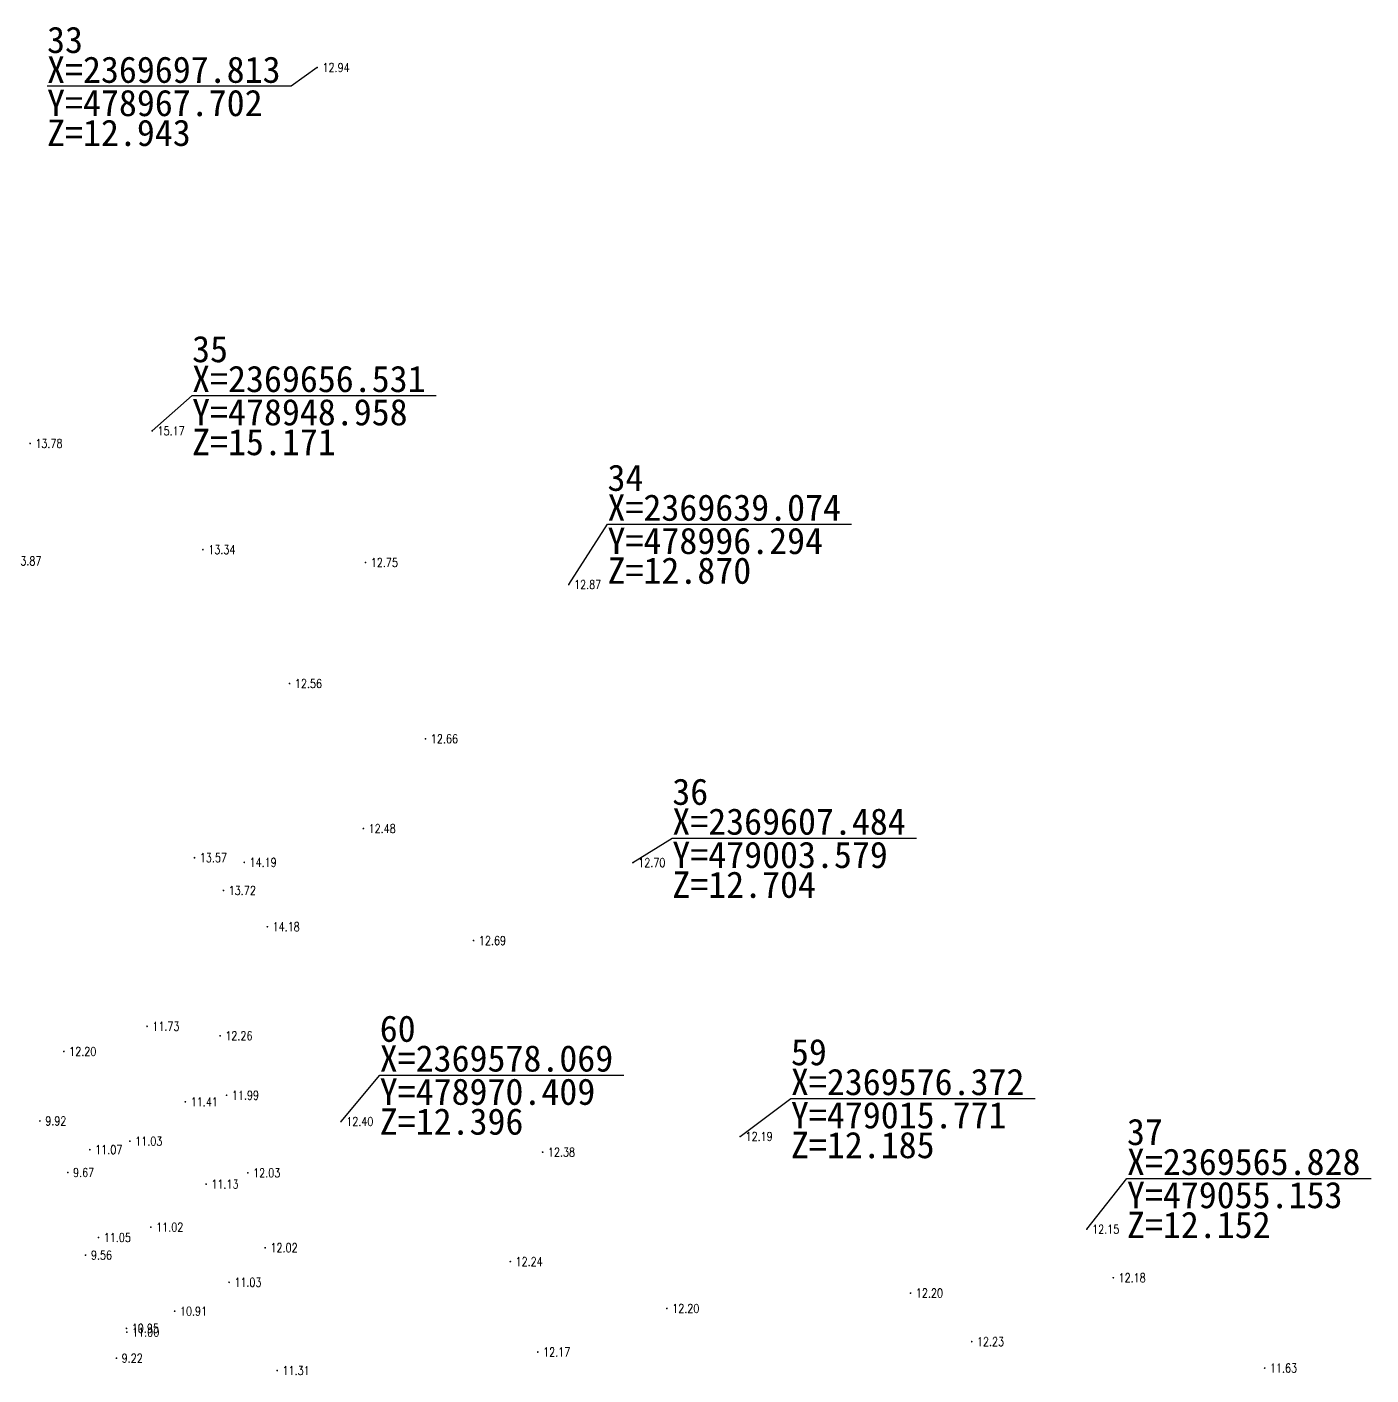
# Model space of a CAD drawing. Extents: x 478634 to 479141, y 2369294 to 2369803.
# Drawn here: x 478934.7 to 479087.4, y 2369549.3 to 2369702.4 of the extents above; entities that cross this region are included whole.
import ezdxf
from ezdxf.enums import TextEntityAlignment as Align

# ---------------------------------------------------------------- set-up
doc = ezdxf.new("R2010")
doc.units = 0
doc.header["$LTSCALE"] = 0.5
doc.layers.get('0').update_dxf_attribs({"linetype": 'CONTINUOUS'})
doc.layers.add('GCD', color=1, linetype='CONTINUOUS')
doc.styles.add('HZ', font='rs.shx', dxfattribs={"width": 0.8, "bigfont": 'hztxt.shx'})
doc.styles.add('宋体', font='')
doc.styles.get('宋体').set_extended_font_data('SimSun')

# ---------------------------------------------------------------- blocks, each defined once
blk = doc.blocks.new('GC200')
at = {"linetype": 'Continuous', "const_width": 0.2, "flags": 128}
blk.add_lwpolyline([(-0.1, 0, 1), (0.1, 0, 1)], format="xyb", close=True, dxfattribs=at)

msp = doc.modelspace()

# ---------------------------------------------------------------- linework, layer by layer
at = {"linetype": 'Continuous'}
for p, q in [((478967.7, 2369697.81, 12.94), (478964.74, 2369695.68)), ((478964.74, 2369695.68), (478937.01, 2369695.68)), ((478948.96, 2369656.53, 15.17), (478953.49, 2369660.55)), ((478953.49, 2369660.55), (478981.22, 2369660.55)), ((478996.29, 2369639.07, 12.87), (479000.69, 2369645.93)), ((479000.69, 2369645.93), (479028.42, 2369645.93)), ((479003.58, 2369607.48, 12.7), (479008.05, 2369610.26)), ((479008.05, 2369610.26), (479035.78, 2369610.26)), ((478970.41, 2369578.07, 12.4), (478974.81, 2369583.35)), ((478974.81, 2369583.35), (479002.55, 2369583.35)), ((479015.77, 2369576.37, 12.19), (479021.53, 2369580.68)), ((479021.53, 2369580.68), (479049.27, 2369580.68)), ((479055.15, 2369565.83, 12.15), (479059.71, 2369571.61)), ((479059.71, 2369571.61), (479087.44, 2369571.61))]:
    msp.add_line(p, q, dxfattribs=at)

# ---------------------------------------------------------------- block references
at = {"layer": 'GCD', "linetype": 'Continuous'}
ref = msp.add_blockref('GC200', (478967.7, 2369697.81, 12.94), dxfattribs=dict(at, xscale=0.5, yscale=0.5, zscale=0.5))
ref.add_attrib('height', '12.94', dxfattribs={"linetype": 'Continuous', "height": 1, "style": 'HZ', "width": 0.8}).set_placement((478968.3, 2369697.81, 12.94), align=Align.MIDDLE_LEFT)
ref = msp.add_blockref('GC200', (478948.96, 2369656.53, 15.17), dxfattribs=dict(at, xscale=0.5, yscale=0.5, zscale=0.5))
ref.add_attrib('height', '15.17', dxfattribs={"linetype": 'Continuous', "height": 1, "style": 'HZ', "width": 0.8}).set_placement((478949.56, 2369656.53, 15.17), align=Align.MIDDLE_LEFT)
ref = msp.add_blockref('GC200', (478935.08, 2369655.1, 13.78), dxfattribs=dict(at, xscale=0.5, yscale=0.5, zscale=0.5))
ref.add_attrib('height', '13.78', dxfattribs={"linetype": 'Continuous', "height": 1, "style": 'HZ', "width": 0.8}).set_placement((478935.68, 2369655.1, 13.78), align=Align.MIDDLE_LEFT)
ref = msp.add_blockref('GC200', (478954.72, 2369643.04, 13.34), dxfattribs=dict(at, xscale=0.5, yscale=0.5, zscale=0.5))
ref.add_attrib('height', '13.34', dxfattribs={"linetype": 'Continuous', "height": 1, "style": 'HZ', "width": 0.8}).set_placement((478955.33, 2369643.04, 13.34), align=Align.MIDDLE_LEFT)
ref = msp.add_blockref('GC200', (478932.69, 2369641.75, 13.87), dxfattribs=dict(at, xscale=0.5, yscale=0.5, zscale=0.5))
ref.add_attrib('height', '13.87', dxfattribs={"linetype": 'Continuous', "height": 1, "style": 'HZ', "width": 0.8}).set_placement((478933.29, 2369641.75, 13.87), align=Align.MIDDLE_LEFT)
ref = msp.add_blockref('GC200', (478973.19, 2369641.58, 12.75), dxfattribs=dict(at, xscale=0.5, yscale=0.5, zscale=0.5))
ref.add_attrib('height', '12.75', dxfattribs={"linetype": 'Continuous', "height": 1, "style": 'HZ', "width": 0.8}).set_placement((478973.79, 2369641.58, 12.75), align=Align.MIDDLE_LEFT)
ref = msp.add_blockref('GC200', (478996.29, 2369639.07, 12.87), dxfattribs=dict(at, xscale=0.5, yscale=0.5, zscale=0.5))
ref.add_attrib('height', '12.87', dxfattribs={"linetype": 'Continuous', "height": 1, "style": 'HZ', "width": 0.8}).set_placement((478996.89, 2369639.07, 12.87), align=Align.MIDDLE_LEFT)
ref = msp.add_blockref('GC200', (478964.56, 2369627.82, 12.56), dxfattribs=dict(at, xscale=0.5, yscale=0.5, zscale=0.5))
ref.add_attrib('height', '12.56', dxfattribs={"linetype": 'Continuous', "height": 1, "style": 'HZ', "width": 0.8}).set_placement((478965.16, 2369627.82, 12.56), align=Align.MIDDLE_LEFT)
ref = msp.add_blockref('GC200', (478980.01, 2369621.55, 12.66), dxfattribs=dict(at, xscale=0.5, yscale=0.5, zscale=0.5))
ref.add_attrib('height', '12.66', dxfattribs={"linetype": 'Continuous', "height": 1, "style": 'HZ', "width": 0.8}).set_placement((478980.61, 2369621.55, 12.66), align=Align.MIDDLE_LEFT)
ref = msp.add_blockref('GC200', (478972.95, 2369611.35, 12.48), dxfattribs=dict(at, xscale=0.5, yscale=0.5, zscale=0.5))
ref.add_attrib('height', '12.48', dxfattribs={"linetype": 'Continuous', "height": 1, "style": 'HZ', "width": 0.8}).set_placement((478973.55, 2369611.35, 12.48), align=Align.MIDDLE_LEFT)
ref = msp.add_blockref('GC200', (478953.76, 2369608.04, 13.57), dxfattribs=dict(at, xscale=0.5, yscale=0.5, zscale=0.5))
ref.add_attrib('height', '13.57', dxfattribs={"linetype": 'Continuous', "height": 1, "style": 'HZ', "width": 0.8}).set_placement((478954.36, 2369608.04, 13.57), align=Align.MIDDLE_LEFT)
ref = msp.add_blockref('GC200', (478959.42, 2369607.51, 14.19), dxfattribs=dict(at, xscale=0.5, yscale=0.5, zscale=0.5))
ref.add_attrib('height', '14.19', dxfattribs={"linetype": 'Continuous', "height": 1, "style": 'HZ', "width": 0.8}).set_placement((478960.02, 2369607.51, 14.19), align=Align.MIDDLE_LEFT)
ref = msp.add_blockref('GC200', (479003.58, 2369607.48, 12.7), dxfattribs=dict(at, xscale=0.5, yscale=0.5, zscale=0.5))
ref.add_attrib('height', '12.70', dxfattribs={"linetype": 'Continuous', "height": 1, "style": 'HZ', "width": 0.8}).set_placement((479004.18, 2369607.48, 12.7), align=Align.MIDDLE_LEFT)
ref = msp.add_blockref('GC200', (478957.05, 2369604.32, 13.72), dxfattribs=dict(at, xscale=0.5, yscale=0.5, zscale=0.5))
ref.add_attrib('height', '13.72', dxfattribs={"linetype": 'Continuous', "height": 1, "style": 'HZ', "width": 0.8}).set_placement((478957.65, 2369604.32, 13.72), align=Align.MIDDLE_LEFT)
ref = msp.add_blockref('GC200', (478962.04, 2369600.2, 14.18), dxfattribs=dict(at, xscale=0.5, yscale=0.5, zscale=0.5))
ref.add_attrib('height', '14.18', dxfattribs={"linetype": 'Continuous', "height": 1, "style": 'HZ', "width": 0.8}).set_placement((478962.64, 2369600.2, 14.18), align=Align.MIDDLE_LEFT)
ref = msp.add_blockref('GC200', (478985.47, 2369598.62, 12.69), dxfattribs=dict(at, xscale=0.5, yscale=0.5, zscale=0.5))
ref.add_attrib('height', '12.69', dxfattribs={"linetype": 'Continuous', "height": 1, "style": 'HZ', "width": 0.8}).set_placement((478986.07, 2369598.62, 12.69), align=Align.MIDDLE_LEFT)
ref = msp.add_blockref('GC200', (478948.37, 2369588.88, 11.73), dxfattribs=dict(at, xscale=0.5, yscale=0.5, zscale=0.5))
ref.add_attrib('height', '11.73', dxfattribs={"linetype": 'Continuous', "height": 1, "style": 'HZ', "width": 0.8}).set_placement((478948.97, 2369588.88, 11.73), align=Align.MIDDLE_LEFT)
ref = msp.add_blockref('GC200', (478956.67, 2369587.81, 12.26), dxfattribs=dict(at, xscale=0.5, yscale=0.5, zscale=0.5))
ref.add_attrib('height', '12.26', dxfattribs={"linetype": 'Continuous', "height": 1, "style": 'HZ', "width": 0.8}).set_placement((478957.27, 2369587.81, 12.26), align=Align.MIDDLE_LEFT)
ref = msp.add_blockref('GC200', (478938.92, 2369586.03, 12.2), dxfattribs=dict(at, xscale=0.5, yscale=0.5, zscale=0.5))
ref.add_attrib('height', '12.20', dxfattribs={"linetype": 'Continuous', "height": 1, "style": 'HZ', "width": 0.8}).set_placement((478939.52, 2369586.03, 12.2), align=Align.MIDDLE_LEFT)
ref = msp.add_blockref('GC200', (478957.41, 2369581.05, 11.99), dxfattribs=dict(at, xscale=0.5, yscale=0.5, zscale=0.5))
ref.add_attrib('height', '11.99', dxfattribs={"linetype": 'Continuous', "height": 1, "style": 'HZ', "width": 0.8}).set_placement((478958.01, 2369581.05, 11.99), align=Align.MIDDLE_LEFT)
ref = msp.add_blockref('GC200', (478952.72, 2369580.3, 11.4), dxfattribs=dict(at, xscale=0.5, yscale=0.5, zscale=0.5))
ref.add_attrib('height', '11.41', dxfattribs={"linetype": 'Continuous', "height": 1, "style": 'HZ', "width": 0.8}).set_placement((478953.33, 2369580.3, 11.4), align=Align.MIDDLE_LEFT)
ref = msp.add_blockref('GC200', (478936.2, 2369578.13, 9.92), dxfattribs=dict(at, xscale=0.5, yscale=0.5, zscale=0.5))
ref.add_attrib('height', '9.92', dxfattribs={"linetype": 'Continuous', "height": 1, "style": 'HZ', "width": 0.8}).set_placement((478936.8, 2369578.13, 9.92), align=Align.MIDDLE_LEFT)
ref = msp.add_blockref('GC200', (478970.41, 2369578.07, 12.4), dxfattribs=dict(at, xscale=0.5, yscale=0.5, zscale=0.5))
ref.add_attrib('height', '12.40', dxfattribs={"linetype": 'Continuous', "height": 1, "style": 'HZ', "width": 0.8}).set_placement((478971.01, 2369578.07, 12.4), align=Align.MIDDLE_LEFT)
ref = msp.add_blockref('GC200', (479015.77, 2369576.37, 12.19), dxfattribs=dict(at, xscale=0.5, yscale=0.5, zscale=0.5))
ref.add_attrib('height', '12.19', dxfattribs={"linetype": 'Continuous', "height": 1, "style": 'HZ', "width": 0.8}).set_placement((479016.37, 2369576.37, 12.19), align=Align.MIDDLE_LEFT)
ref = msp.add_blockref('GC200', (478941.87, 2369574.87, 11.07), dxfattribs=dict(at, xscale=0.5, yscale=0.5, zscale=0.5))
ref.add_attrib('height', '11.07', dxfattribs={"linetype": 'Continuous', "height": 1, "style": 'HZ', "width": 0.8}).set_placement((478942.47, 2369574.87, 11.07), align=Align.MIDDLE_LEFT)
ref = msp.add_blockref('GC200', (478946.42, 2369575.83, 11.03), dxfattribs=dict(at, xscale=0.5, yscale=0.5, zscale=0.5))
ref.add_attrib('height', '11.03', dxfattribs={"linetype": 'Continuous', "height": 1, "style": 'HZ', "width": 0.8}).set_placement((478947.02, 2369575.83, 11.03), align=Align.MIDDLE_LEFT)
ref = msp.add_blockref('GC200', (478993.32, 2369574.59, 12.38), dxfattribs=dict(at, xscale=0.5, yscale=0.5, zscale=0.5))
ref.add_attrib('height', '12.38', dxfattribs={"linetype": 'Continuous', "height": 1, "style": 'HZ', "width": 0.8}).set_placement((478993.92, 2369574.59, 12.38), align=Align.MIDDLE_LEFT)
ref = msp.add_blockref('GC200', (478939.37, 2369572.27, 9.67), dxfattribs=dict(at, xscale=0.5, yscale=0.5, zscale=0.5))
ref.add_attrib('height', '9.67', dxfattribs={"linetype": 'Continuous', "height": 1, "style": 'HZ', "width": 0.8}).set_placement((478939.97, 2369572.27, 9.67), align=Align.MIDDLE_LEFT)
ref = msp.add_blockref('GC200', (478959.82, 2369572.23, 12.03), dxfattribs=dict(at, xscale=0.5, yscale=0.5, zscale=0.5))
ref.add_attrib('height', '12.03', dxfattribs={"linetype": 'Continuous', "height": 1, "style": 'HZ', "width": 0.8}).set_placement((478960.42, 2369572.23, 12.03), align=Align.MIDDLE_LEFT)
ref = msp.add_blockref('GC200', (478955.08, 2369570.96, 11.13), dxfattribs=dict(at, xscale=0.5, yscale=0.5, zscale=0.5))
ref.add_attrib('height', '11.13', dxfattribs={"linetype": 'Continuous', "height": 1, "style": 'HZ', "width": 0.8}).set_placement((478955.68, 2369570.96, 11.13), align=Align.MIDDLE_LEFT)
ref = msp.add_blockref('GC200', (478948.8, 2369566.06, 11.02), dxfattribs=dict(at, xscale=0.5, yscale=0.5, zscale=0.5))
ref.add_attrib('height', '11.02', dxfattribs={"linetype": 'Continuous', "height": 1, "style": 'HZ', "width": 0.8}).set_placement((478949.4, 2369566.06, 11.02), align=Align.MIDDLE_LEFT)
ref = msp.add_blockref('GC200', (479055.15, 2369565.83, 12.15), dxfattribs=dict(at, xscale=0.5, yscale=0.5, zscale=0.5))
ref.add_attrib('height', '12.15', dxfattribs={"linetype": 'Continuous', "height": 1, "style": 'HZ', "width": 0.8}).set_placement((479055.75, 2369565.83, 12.15), align=Align.MIDDLE_LEFT)
ref = msp.add_blockref('GC200', (478942.85, 2369564.89, 11.05), dxfattribs=dict(at, xscale=0.5, yscale=0.5, zscale=0.5))
ref.add_attrib('height', '11.05', dxfattribs={"linetype": 'Continuous', "height": 1, "style": 'HZ', "width": 0.8}).set_placement((478943.45, 2369564.89, 11.05), align=Align.MIDDLE_LEFT)
ref = msp.add_blockref('GC200', (478941.39, 2369562.89, 9.56), dxfattribs=dict(at, xscale=0.5, yscale=0.5, zscale=0.5))
ref.add_attrib('height', '9.56', dxfattribs={"linetype": 'Continuous', "height": 1, "style": 'HZ', "width": 0.8}).set_placement((478941.99, 2369562.89, 9.56), align=Align.MIDDLE_LEFT)
ref = msp.add_blockref('GC200', (478961.79, 2369563.73, 12.02), dxfattribs=dict(at, xscale=0.5, yscale=0.5, zscale=0.5))
ref.add_attrib('height', '12.02', dxfattribs={"linetype": 'Continuous', "height": 1, "style": 'HZ', "width": 0.8}).set_placement((478962.39, 2369563.73, 12.02), align=Align.MIDDLE_LEFT)
ref = msp.add_blockref('GC200', (478989.65, 2369562.15, 12.24), dxfattribs=dict(at, xscale=0.5, yscale=0.5, zscale=0.5))
ref.add_attrib('height', '12.24', dxfattribs={"linetype": 'Continuous', "height": 1, "style": 'HZ', "width": 0.8}).set_placement((478990.24, 2369562.15, 12.24), align=Align.MIDDLE_LEFT)
ref = msp.add_blockref('GC200', (478957.69, 2369559.8, 11.03), dxfattribs=dict(at, xscale=0.5, yscale=0.5, zscale=0.5))
ref.add_attrib('height', '11.03', dxfattribs={"linetype": 'Continuous', "height": 1, "style": 'HZ', "width": 0.8}).set_placement((478958.29, 2369559.8, 11.03), align=Align.MIDDLE_LEFT)
ref = msp.add_blockref('GC200', (479058.16, 2369560.32, 12.18), dxfattribs=dict(at, xscale=0.5, yscale=0.5, zscale=0.5))
ref.add_attrib('height', '12.18', dxfattribs={"linetype": 'Continuous', "height": 1, "style": 'HZ', "width": 0.8}).set_placement((479058.76, 2369560.32, 12.18), align=Align.MIDDLE_LEFT)
ref = msp.add_blockref('GC200', (479035.12, 2369558.58, 12.2), dxfattribs=dict(at, xscale=0.5, yscale=0.5, zscale=0.5))
ref.add_attrib('height', '12.20', dxfattribs={"linetype": 'Continuous', "height": 1, "style": 'HZ', "width": 0.8}).set_placement((479035.72, 2369558.58, 12.2), align=Align.MIDDLE_LEFT)
ref = msp.add_blockref('GC200', (478951.51, 2369556.52, 10.91), dxfattribs=dict(at, xscale=0.5, yscale=0.5, zscale=0.5))
ref.add_attrib('height', '10.91', dxfattribs={"linetype": 'Continuous', "height": 1, "style": 'HZ', "width": 0.8}).set_placement((478952.11, 2369556.52, 10.91), align=Align.MIDDLE_LEFT)
ref = msp.add_blockref('GC200', (479007.44, 2369556.83, 12.2), dxfattribs=dict(at, xscale=0.5, yscale=0.5, zscale=0.5))
ref.add_attrib('height', '12.20', dxfattribs={"linetype": 'Continuous', "height": 1, "style": 'HZ', "width": 0.8}).set_placement((479008.04, 2369556.83, 12.2), align=Align.MIDDLE_LEFT)
ref = msp.add_blockref('GC200', (478946.03, 2369554.57, 10.95), dxfattribs=dict(at, xscale=0.5, yscale=0.5, zscale=0.5))
ref.add_attrib('height', '10.95', dxfattribs={"linetype": 'Continuous', "height": 1, "style": 'HZ', "width": 0.8}).set_placement((478946.63, 2369554.57, 10.95), align=Align.MIDDLE_LEFT)
ref = msp.add_blockref('GC200', (478946.07, 2369554.13, 11), dxfattribs=dict(at, xscale=0.5, yscale=0.5, zscale=0.5))
ref.add_attrib('height', '11.00', dxfattribs={"linetype": 'Continuous', "height": 1, "style": 'HZ', "width": 0.8}).set_placement((478946.67, 2369554.13, 11), align=Align.MIDDLE_LEFT)
ref = msp.add_blockref('GC200', (478992.77, 2369551.88, 12.17), dxfattribs=dict(at, xscale=0.5, yscale=0.5, zscale=0.5))
ref.add_attrib('height', '12.17', dxfattribs={"linetype": 'Continuous', "height": 1, "style": 'HZ', "width": 0.8}).set_placement((478993.37, 2369551.88, 12.17), align=Align.MIDDLE_LEFT)
ref = msp.add_blockref('GC200', (479042.07, 2369553.06, 12.23), dxfattribs=dict(at, xscale=0.5, yscale=0.5, zscale=0.5))
ref.add_attrib('height', '12.23', dxfattribs={"linetype": 'Continuous', "height": 1, "style": 'HZ', "width": 0.8}).set_placement((479042.67, 2369553.06, 12.23), align=Align.MIDDLE_LEFT)
ref = msp.add_blockref('GC200', (478944.89, 2369551.18, 9.22), dxfattribs=dict(at, xscale=0.5, yscale=0.5, zscale=0.5))
ref.add_attrib('height', '9.22', dxfattribs={"linetype": 'Continuous', "height": 1, "style": 'HZ', "width": 0.8}).set_placement((478945.49, 2369551.18, 9.22), align=Align.MIDDLE_LEFT)
ref = msp.add_blockref('GC200', (478963.16, 2369549.77, 11.31), dxfattribs=dict(at, xscale=0.5, yscale=0.5, zscale=0.5))
ref.add_attrib('height', '11.31', dxfattribs={"linetype": 'Continuous', "height": 1, "style": 'HZ', "width": 0.8}).set_placement((478963.76, 2369549.77, 11.31), align=Align.MIDDLE_LEFT)
ref = msp.add_blockref('GC200', (479075.36, 2369550.06, 11.63), dxfattribs=dict(at, xscale=0.5, yscale=0.5, zscale=0.5))
ref.add_attrib('height', '11.63', dxfattribs={"linetype": 'Continuous', "height": 1, "style": 'HZ', "width": 0.8}).set_placement((479075.96, 2369550.06, 11.63), align=Align.MIDDLE_LEFT)

# ---------------------------------------------------------------- texts
at = {"layer": 'GCD', "linetype": 'Continuous', "style": '宋体'}
for s, p in [('33', (478937.01, 2369699.46)), ('X=2369697.813', (478937.01, 2369696.07)), ('Y=478967.702', (478937.01, 2369692.29)), ('Z=12.943', (478937.01, 2369688.9)), ('35', (478953.49, 2369664.33)), ('X=2369656.531', (478953.49, 2369660.94)), ('Y=478948.958', (478953.49, 2369657.16)), ('Z=15.171', (478953.49, 2369653.77)), ('34', (479000.69, 2369649.71)), ('X=2369639.074', (479000.69, 2369646.32)), ('Y=478996.294', (479000.69, 2369642.54)), ('Z=12.870', (479000.69, 2369639.16)), ('36', (479008.05, 2369614.04)), ('X=2369607.484', (479008.05, 2369610.65)), ('Y=479003.579', (479008.05, 2369606.87)), ('Z=12.704', (479008.05, 2369603.48)), ('60', (478974.81, 2369587.12)), ('X=2369578.069', (478974.81, 2369583.74)), ('59', (479021.53, 2369584.46)), ('Y=478970.409', (478974.81, 2369579.96)), ('X=2369576.372', (479021.53, 2369581.07)), ('Y=479015.771', (479021.53, 2369577.29)), ('Z=12.396', (478974.81, 2369576.57)), ('37', (479059.71, 2369575.39)), ('Z=12.185', (479021.53, 2369573.9)), ('X=2369565.828', (479059.71, 2369572)), ('Y=479055.153', (479059.71, 2369568.22)), ('Z=12.152', (479059.71, 2369564.83))]:
    msp.add_text(s, height=3, dxfattribs=at).set_placement(p)

doc.saveas('drawing.dxf')
